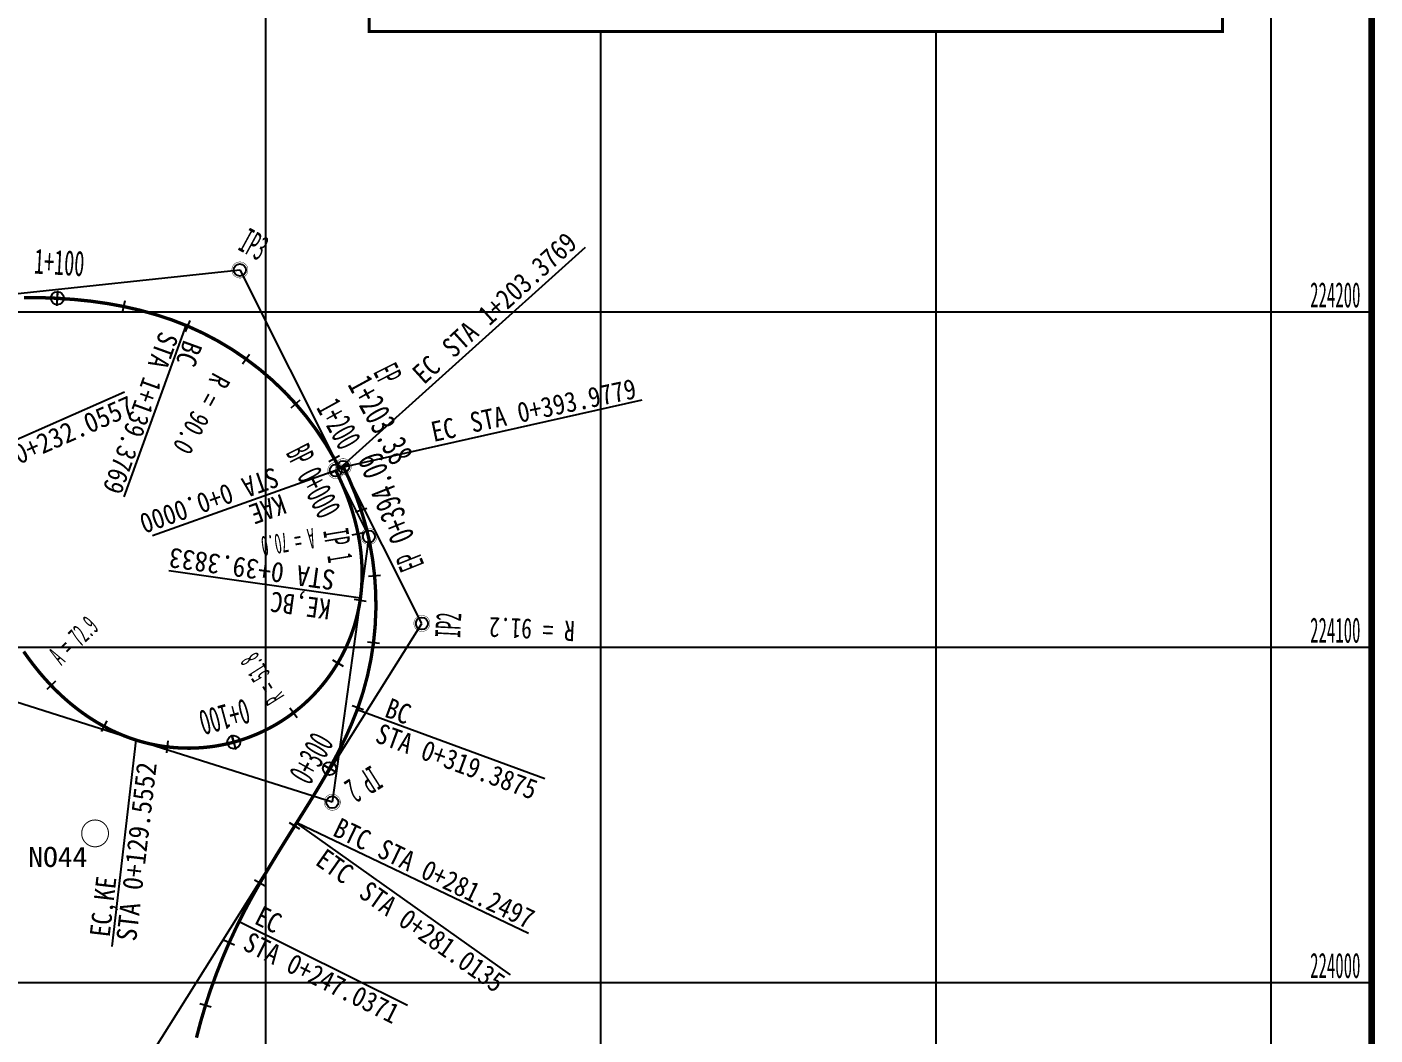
# Model space of a CAD drawing. Extents: x 221399 to 223677, y 223629 to 224581.
# Drawn here: x 222628.7 to 223031, y 223984.3 to 224285 of the extents above; entities that cross this region are included whole.
import ezdxf
from ezdxf.enums import TextEntityAlignment as Align

# ---------------------------------------------------------------- set-up
doc = ezdxf.new("R2010")
doc.units = 0
doc.header["$MEASUREMENT"] = 0
doc.layers.get('0').update_dxf_attribs({"linetype": 'CONTINUOUS'})
for name, color, linetype in [('CA-ALGN-CNTL', 2, 'CONTINUOUS'), ('CA-ALGN-IPLN', 1, 'CONTINUOUS'), ('CA-ALGN-IPSM', 2, 'CONTINUOUS'), ('CA-ALGN-STSM', 2, 'CONTINUOUS'), ('CA-ALGN-SUBL', 1, 'CONTINUOUS'), ('CA-ALGN-SUBT', 2, 'CONTINUOUS'), ('CA-ALGN-TEXT', 3, 'CONTINUOUS'), ('CV-GRID-BORD', 4, 'CONTINUOUS'), ('CV-GRID-LINE', 1, 'CONTINUOUS'), ('CV-GRID-TEXT', 4, 'CONTINUOUS'), ('CV-SURV-SYMB', 3, 'CONTINUOUS'), ('CV-SURV-TEXT', 3, 'CONTINUOUS'), ('CZ-LIN1', 7, 'CONTINUOUS')]:
    doc.layers.add(name, color=color, linetype=linetype)
doc.styles.add('GHS', font='DotumChe.ttf')
doc.styles.add('GTXT', font='DotumChe.ttf')

# ---------------------------------------------------------------- blocks, each defined once
blk = doc.blocks.new('CASTAMS')
blk.add_line((0, -1.5), (0, 1.5))
at = {"style": 'GTXT', "flags": 1}
for tag, p in [('STA_DST', (0, -3.62)), ('XSEC_DAT', (0, -6.85))]:
    blk.add_attdef(tag, text='', height=2.5, dxfattribs=at).set_placement(p, align=Align.MIDDLE)
blk = doc.blocks.new('CAIPMRK')
at = {"const_width": 0.1}
blk.add_lwpolyline([(-2, 0, -1), (2, 0, -1)], format="xyb", close=True, dxfattribs=at)
blk.add_circle((0, 0), 1.5)
blk = doc.blocks.new('CASTAMM')
blk.add_line((0, -1.5), (0, 1.5))
blk.add_circle((0, 0), 1.3)
at = {"style": 'GTXT', "flags": 1}
for tag, p in [('STA_DST', (0, -3.62)), ('XSEC_DAT', (0, -6.85))]:
    blk.add_attdef(tag, text='', height=2.5, dxfattribs=at).set_placement(p, align=Align.MIDDLE)
blk = doc.blocks.new('CVSVCPM')
at = {"const_width": 0.15}
blk.add_lwpolyline([(0, 2, -1), (0, -2, -1), (0, 2)], format="xyb", dxfattribs=at)
at = {"style": 'GTXT', "flags": 1}
blk.add_attdef('NO', text='', height=2.5, dxfattribs=at).set_placement((0, 4.76), align=Align.MIDDLE)

msp = doc.modelspace()

# ---------------------------------------------------------------- linework, layer by layer
at = {"layer": 'CA-ALGN-CNTL', "const_width": 1}
for points in [[(222627.83, 224204.3), (222632.82, 224204.26), (222637.82, 224204.07), (222642.81, 224203.72), (222647.78, 224203.21), (222652.73, 224202.51), (222657.65, 224201.61), (222662.52, 224200.49), (222667.34, 224199.15), (222672.08, 224197.58), (222676.16, 224195.99), (222676.74, 224195.75), (222681.28, 224193.67), (222685.71, 224191.34), (222690, 224188.77), (222694.13, 224185.96), (222698.11, 224182.93), (222701.91, 224179.68), (222705.53, 224176.23), (222708.94, 224172.58), (222712.15, 224168.75), (222715.14, 224164.74), (222717.91, 224160.58), (222720.44, 224156.27), (222722.01, 224153.28), (222722.01, 224153.28), (222722.01, 224153.28)], [(222720.89, 224152.72), (222721.2, 224152.09), (222721.34, 224151.82), (222721.42, 224151.64), (222721.77, 224150.92), (222722.19, 224150.01), (222722.6, 224149.1), (222723.01, 224148.19), (222723.39, 224147.27), (222723.77, 224146.34), (222724.14, 224145.41), (222724.49, 224144.47), (222724.83, 224143.53), (222725.16, 224142.59), (222725.48, 224141.64), (222725.78, 224140.69), (222726.07, 224139.73), (222726.35, 224138.77), (222726.61, 224137.81), (222726.86, 224136.84), (222727.1, 224135.87), (222727.32, 224134.89), (222727.52, 224133.91), (222727.71, 224132.93), (222727.89, 224131.94), (222728.05, 224130.96), (222728.19, 224129.97), (222728.32, 224128.98), (222728.43, 224127.98), (222728.52, 224126.99), (222728.6, 224125.99), (222728.66, 224124.99), (222728.71, 224123.99), (222728.73, 224122.99), (222728.74, 224121.99), (222728.73, 224120.99), (222728.71, 224119.99), (222728.66, 224118.99), (222728.6, 224118), (222728.52, 224117), (222728.42, 224116.01), (222728.3, 224115.01), (222728.25, 224114.63), (222728.25, 224114.63), (222728.16, 224114.02), (222728, 224113.03), (222727.9, 224112.44), (222727.9, 224112.44), (222727.82, 224112.05), (222727.63, 224111.07), (222727.41, 224110.09), (222727.18, 224109.12), (222726.93, 224108.15), (222726.66, 224107.19), (222726.37, 224106.23), (222726.06, 224105.28), (222725.73, 224104.34), (222725.39, 224103.4), (222725.03, 224102.47), (222724.65, 224101.54), (222724.25, 224100.62), (222723.83, 224099.71), (222723.4, 224098.81), (222722.95, 224097.92), (222722.48, 224097.04), (222722, 224096.16), (222721.5, 224095.3), (222720.98, 224094.44), (222720.44, 224093.6), (222719.89, 224092.76), (222719.33, 224091.94), (222718.74, 224091.12), (222718.15, 224090.32), (222717.53, 224089.53), (222716.9, 224088.75), (222716.26, 224087.99), (222715.6, 224087.24), (222714.93, 224086.5), (222714.24, 224085.77), (222713.54, 224085.06), (222712.83, 224084.36), (222712.1, 224083.67), (222711.36, 224083), (222710.61, 224082.34), (222710.23, 224082.02), (222709.84, 224081.7), (222709.06, 224081.07), (222708.27, 224080.46), (222707.47, 224079.86), (222706.66, 224079.28), (222705.83, 224078.71), (222705, 224078.16), (222704.15, 224077.63), (222703.3, 224077.11), (222702.43, 224076.61), (222701.56, 224076.13), (222700.67, 224075.66), (222699.78, 224075.21), (222698.88, 224074.78), (222697.97, 224074.36), (222697.05, 224073.96), (222696.12, 224073.59), (222695.19, 224073.22), (222694.25, 224072.88), (222693.31, 224072.56), (222692.36, 224072.25), (222691.4, 224071.96), (222690.44, 224071.69), (222689.47, 224071.44), (222688.49, 224071.21), (222687.52, 224070.99), (222686.54, 224070.8), (222685.55, 224070.62), (222684.57, 224070.46), (222683.57, 224070.33), (222682.58, 224070.21), (222681.59, 224070.11), (222680.59, 224070.03), (222679.59, 224069.97), (222678.59, 224069.92), (222677.59, 224069.9), (222676.59, 224069.9), (222675.59, 224069.92), (222674.59, 224069.95), (222673.6, 224070.01), (222672.6, 224070.08), (222671.6, 224070.17), (222670.61, 224070.29), (222669.62, 224070.42), (222668.63, 224070.57), (222667.64, 224070.74), (222666.66, 224070.93), (222665.68, 224071.13), (222664.71, 224071.36), (222663.74, 224071.61), (222662.78, 224071.87), (222661.82, 224072.15), (222661.29, 224072.32), (222661.29, 224072.32), (222660.86, 224072.45), (222659.91, 224072.77), (222658.97, 224073.11), (222658.04, 224073.46), (222657.11, 224073.84), (222656.19, 224074.23), (222655.28, 224074.63), (222654.37, 224075.05), (222653.47, 224075.49), (222652.58, 224075.95), (222651.7, 224076.42), (222650.82, 224076.9), (222649.96, 224077.4), (222649.1, 224077.92), (222648.25, 224078.45), (222647.41, 224078.99), (222646.58, 224079.55), (222645.76, 224080.12), (222644.95, 224080.7), (222644.15, 224081.3), (222643.35, 224081.91), (222642.57, 224082.53), (222641.79, 224083.16), (222641.03, 224083.8), (222640.27, 224084.46), (222639.53, 224085.13), (222638.79, 224085.8), (222638.07, 224086.49), (222637.35, 224087.19), (222636.64, 224087.9), (222635.95, 224088.62), (222635.26, 224089.34), (222634.59, 224090.08), (222633.92, 224090.82), (222633.26, 224091.58), (222632.61, 224092.34), (222631.98, 224093.11), (222631.35, 224093.89), (222630.73, 224094.67), (222630.12, 224095.47), (222629.52, 224096.27), (222628.93, 224097.07), (222628.35, 224097.89), (222627.78, 224098.71)], [(222679.32, 223983.54), (222680.59, 223988.37), (222682.01, 223993.16), (222682.31, 223994.12), (222683.57, 223997.92), (222685.27, 224002.62), (222687.1, 224007.27), (222688.67, 224010.95), (222689.07, 224011.86), (222691.18, 224016.4), (222692.06, 224018.2), (222692.07, 224018.23), (222692.5, 224019.09), (222692.96, 224019.98), (222693.41, 224020.87), (222693.64, 224021.31), (222694.34, 224022.64), (222695.77, 224025.28), (222698.22, 224029.64), (222700.76, 224033.95), (222703.35, 224038.22), (222705.98, 224042.47), (222708.64, 224046.71), (222709.18, 224047.57), (222709.31, 224047.77), (222711.3, 224050.94), (222713.94, 224055.19), (222716.52, 224059.47), (222717.53, 224061.2), (222718.03, 224062.07), (222718.28, 224062.5), (222718.52, 224062.93), (222719.01, 224063.8), (222721.39, 224068.2), (222721.85, 224069.09), (222722.08, 224069.54), (222723.62, 224072.68), (222724.05, 224073.58), (222725.66, 224077.24), (222727.27, 224081.32), (222727.48, 224081.9), (222729.05, 224086.65), (222730.35, 224091.47), (222731.38, 224096.37), (222732.15, 224101.31), (222732.64, 224106.28), (222732.86, 224111.28), (222732.87, 224112.02), (222732.81, 224116.27), (222732.48, 224121.26), (222731.88, 224126.23), (222731.01, 224131.15), (222730.59, 224133.1), (222729.87, 224136.02), (222729.34, 224137.95), (222728.47, 224140.82), (222726.8, 224145.53), (222724.88, 224150.15), (222723.18, 224153.74), (222723.18, 224153.74), (222723.13, 224153.84)]]:
    msp.add_lwpolyline(points, dxfattribs=at)
at = {"layer": 'CA-ALGN-IPLN'}
for p, q in [((221943.81, 224133.25), (222692.28, 224212.51)), ((222692.28, 224212.51), (222722.01, 224153.28)), ((222720.89, 224152.72), (222730.78, 224133.02)), ((222746.59, 224107.09), (222723.13, 224153.84)), ((222730.78, 224133.02), (222728.25, 224114.63)), ((222728.25, 224114.63), (222719.86, 224053.76)), ((222658.31, 223966.65), (222746.59, 224107.09)), ((222661.29, 224072.32), (222625.34, 224083.71)), ((222719.86, 224053.76), (222661.29, 224072.32))]:
    msp.add_line(p, q, dxfattribs=at)
at = {"layer": 'CA-ALGN-SUBL'}
for p, q in [((222722.01, 224153.28), (222795.37, 224219.33)), ((222676.16, 224195.99), (222657.65, 224144.84)), ((222605.76, 224153.2), (222657.89, 224176.18)), ((222812.23, 224173.69), (222723.18, 224153.74)), ((222720.89, 224152.72), (222666.25, 224133.27)), ((222728.25, 224114.63), (222671.09, 224122.77)), ((222783.28, 224060.76), (222727.27, 224081.32)), ((222654.12, 224010.77), (222661.29, 224072.32)), ((222709.18, 224047.57), (222772.96, 224002.31)), ((222709.31, 224047.77), (222778.42, 224014.69)), ((222692.07, 224018.23), (222742.33, 223993.26))]:
    msp.add_line(p, q, dxfattribs=at)
at = {"layer": 'CV-GRID-BORD', "const_width": 2}
msp.add_lwpolyline([(221400, 223630), (221400, 224580), (223030, 224580), (223030, 223630)], close=True, dxfattribs=at)
at = {"layer": 'CV-GRID-LINE'}
for points in [[(222700, 223630), (222700, 224580)], [(223000, 223630), (223000, 224580)], [(222800, 223630), (222800, 224283.68)], [(222900, 223630), (222900, 224283.68)], [(221400, 224200), (223030, 224200)], [(221400, 224100), (223030, 224100)], [(221400, 224000), (223030, 224000)]]:
    msp.add_lwpolyline(points, dxfattribs=at)
at = {"layer": 'CZ-LIN1', "const_width": 0.895}
msp.add_lwpolyline([(222730.86, 224283.68), (222985.48, 224283.68), (222985.48, 224423.8), (222730.86, 224423.8)], close=True, dxfattribs=at)

# ---------------------------------------------------------------- block references
at = {"layer": 'CA-ALGN-IPSM', "xscale": 1.199999999982538, "yscale": 1.200000000011642, "zscale": 1.2}
for p in [(222692.28, 224212.51), (222720.89, 224152.71), (222723.13, 224153.84), (222730.78, 224133.02), (222746.59, 224107.09), (222719.86, 224053.76)]:
    msp.add_blockref('CAIPMRK', p, dxfattribs=at)
at = {"layer": 'CA-ALGN-STSM', "yscale": 1.5}
for p, xscale, rotation in [((222637.82, 224204.07), 1.500000000000365, 355.4012993220318), ((222690.44, 224071.69), 1.500000000006394, 17.63187990293698), ((222719.01, 224063.8), 1.500000000012533, 61.57981203057852)]:
    msp.add_blockref('CASTAMM', p, dxfattribs=dict(at, xscale=xscale, rotation=rotation))
at = {"layer": 'CA-ALGN-STSM', "yscale": 1.200000000011642, "zscale": 1.2}
for p, xscale, rotation in [((222637.82, 224204.07), 1.199999999996293, 356.9817016462712), ((222657.65, 224201.61), 1.2000000000059, 348.4053024708685), ((222676.74, 224195.75), 1.199999999995576, 337.0008339986321), ((222694.13, 224185.96), 1.199999999991603, 324.2685012914043), ((222708.94, 224172.58), 1.200000000005764, 311.5359495436365), ((222720.44, 224156.27), 1.199999999989124, 298.8035769803268), ((222720.89, 224152.72), 1.2000000000035, 296.653836285136), ((222722.01, 224153.28), 1.199999999994166, 296.6539005419518), ((222723.13, 224153.84), 1.1999999999914, 116.6537725248614), ((222728.47, 224140.82), 1.200000000001104, 107.8770255489051), ((222727.52, 224133.91), 1.199999999993224, 281.4035337592735), ((222732.48, 224121.26), 1.199999999989036, 95.31909303967693), ((222728.16, 224114.02), 1.200000000003129, 261.4782436265077), ((222732.15, 224101.31), 1.200000000011416, 82.76106378700145), ((222721.5, 224095.3), 1.200000000010089, 239.3561597674861), ((222635.95, 224088.62), 1.200000000000681, 133.7478071707403), ((222708.27, 224080.46), 1.200000000006292, 217.2342728944449), ((222727.48, 224081.9), 1.199999999997183, 70.20309131681736), ((222651.7, 224076.42), 1.199999999989045, 151.4571934900201), ((222670.61, 224070.29), 1.199999999985883, 172.9904316228608), ((222690.44, 224071.69), 1.199999999989807, 195.1123657695582), ((222719.01, 224063.8), 1.200000000002683, 60.73939079854802), ((222708.64, 224046.71), 1.199999999987233, 57.85039015859554), ((222698.22, 224029.64), 1.199999999999193, 60.03534419428068), ((222689.07, 224011.86), 1.200000000004457, 65.94255478810206), ((222682.01, 223993.16), 1.20000000001216, 72.68317156540652)]:
    msp.add_blockref('CASTAMS', p, dxfattribs=dict(at, xscale=xscale, rotation=rotation))
at = {"layer": 'CV-SURV-SYMB', "xscale": 2, "yscale": 2}
msp.add_blockref('CVSVCPM', (222649.07, 224044.48), dxfattribs=at)

# ---------------------------------------------------------------- texts
at = {"layer": 'CA-ALGN-SUBT', "style": 'GHS'}
for s, rotation, width, p, p2 in [('STA 1+203.3769', 42.1913, 0.880078, (222756.02, 224185.97), (222793.37, 224219.82)), ('STA 1+139.3769', 250.1057, 0.880078, (222668.41, 224194.54), (222651.26, 224147.15)), ('BC', 250.1057, 0.880078, (222675.56, 224191.96), (222673.11, 224185.19)), ('EC', 42.1913, 0.880078, (222747.2, 224178.15), (222752.54, 224182.99)), ('R = 90.0 ', 241.3496, 0.782292, (222684.36, 224182.25), (222670.56, 224156.97)), ('STA 0+393.9779', 11.9054, 0.880078, (222761.66, 224163.96), (222810.98, 224174.36)), ('STA 0+232.0557  ', 23.6581, 0.935083, (222612.29, 224148.3), (222668.35, 224172.86)), ('EC', 11.9054, 0.880078, (222750.1, 224161.22), (222757.15, 224162.71)), ('STA 0+0.0000   ', 199.5867, 0.880078, (222702.5, 224153.81), (222651.62, 224135.7)), ('KAE', 199.5867, 0.880078, (222704.69, 224145.81), (222694.51, 224142.19)), ('A = 70.0', 189.4071, 0.488932, (222714.05, 224135.56), (222698.26, 224132.94)), ('STA 0+39.3833  ', 172.1603, 0.93875, (222721, 224122.89), (222663.94, 224130.75)), ('KE,BC', 172.1603, 0.880078, (222719.72, 224114.16), (222701.89, 224116.62)), ('A = 72.9', 44.0777, 0.488932, (222639, 224094.36), (222650.5, 224105.49)), ('R = 91.2 ', 177.2495, 0.782292, (222792.36, 224107.76), (222763.59, 224109.14)), ('R = 51.8', 122.2909, 0.488932, (222705.71, 224085.39), (222697.16, 224098.91)), ('BC', 339.8185, 0.880078, (222735.13, 224079.37), (222741.88, 224076.89)), ('STA 0+319.3875', 339.8185, 0.880078, (222732.29, 224071.82), (222779.6, 224054.43)), ('STA 0+129.5552  ', 83.3854, 0.935083, (222661.33, 224012.12), (222668.38, 224072.91)), ('BTC', 334.3406, 0.880078, (222719.65, 224043.96), (222729.38, 224039.28)), ('ETC', 324.7869, 0.880078, (222714.47, 224035.36), (222723.29, 224029.14)), ('STA 0+281.2497', 334.3406, 0.880078, (222732.84, 224037.68), (222778.27, 224015.85)), ('EC,KE', 83.3854, 0.880078, (222653.4, 224013.38), (222655.47, 224031.26)), ('STA 0+281.0135', 324.7869, 0.880078, (222727.38, 224025.76), (222768.56, 223996.7)), ('EC', 333.5708, 0.880078, (222696.28, 224017.7), (222702.72, 224014.49)), ('STA 0+247.0371', 333.5708, 0.880078, (222692.76, 224009.96), (222737.89, 223987.53))]:
    msp.add_text(s, height=6, rotation=rotation, dxfattribs=dict(at, width=width)).set_placement(p, p2, align=Align.FIT)
at = {"layer": 'CA-ALGN-TEXT', "style": 'GHS'}
for s, rotation, width, p, p2 in [('IP3', 331.3496, 0.488932, (222691.38, 224218.7), (222697.97, 224215.1)), ('1+100', 356.9817, 0.586719, (222630.7, 224211.45), (222645.68, 224210.66)), ('EP', 296.6539, 0.488932, (222731.96, 224182.1), (222734.21, 224177.63)), ('1+203.38          ', 298.6539, 0.684505, (222724.29, 224178.34), (222754.5, 224123.05)), ('1+200', 298.8036, 0.586719, (222714.96, 224171.42), (222722.19, 224158.28)), ('BP', 296.6538, 0.488932, (222705.86, 224157.98), (222708.11, 224153.51)), ('0+394.09          ', 111.733, 0.684505, (222744.48, 224132.83), (222721.16, 224191.35)), ('0+000', 297.1124, 0.586719, (222709.21, 224151.13), (222716.05, 224137.77)), ('IP 1', 279.4071, 0.488932, (222717.11, 224134.72), (222718.74, 224124.85)), ('EP', 111.7329, 0.488932, (222747.4, 224124.63), (222745.55, 224129.27)), ('IP2', 87.2495, 0.488932, (222758.01, 224102.64), (222758.37, 224110.14)), ('0+100', 195.1124, 0.586719, (222693.98, 224084.72), (222679.5, 224080.81)), ('0+300', 60.7393, 0.586719, (222713.15, 224058.54), (222720.48, 224071.62)), ('IP 2', 212.2909, 0.488932, (222731.45, 224064.93), (222723, 224059.58))]:
    msp.add_text(s, height=7.5, rotation=rotation, dxfattribs=dict(at, width=width)).set_placement(p, p2, align=Align.FIT)
at = {"layer": 'CV-GRID-TEXT', "style": 'GHS', "width": 0.488932}
for s, p, p2 in [('224200', (223011.64, 224201.37), (223026.64, 224201.37)), ('224100', (223011.64, 224101.37), (223026.64, 224101.37)), ('224000', (223011.64, 224001.37), (223026.64, 224001.37))]:
    msp.add_text(s, height=7.5, dxfattribs=at).set_placement(p, p2, align=Align.FIT)
at = {"layer": 'CV-SURV-TEXT', "style": 'GHS', "width": 1.075651}
msp.add_text('NO44', height=6, dxfattribs=at).set_placement((222629.15, 224034.46), (222646.75, 224034.46), align=Align.FIT)

doc.saveas('drawing.dxf')
